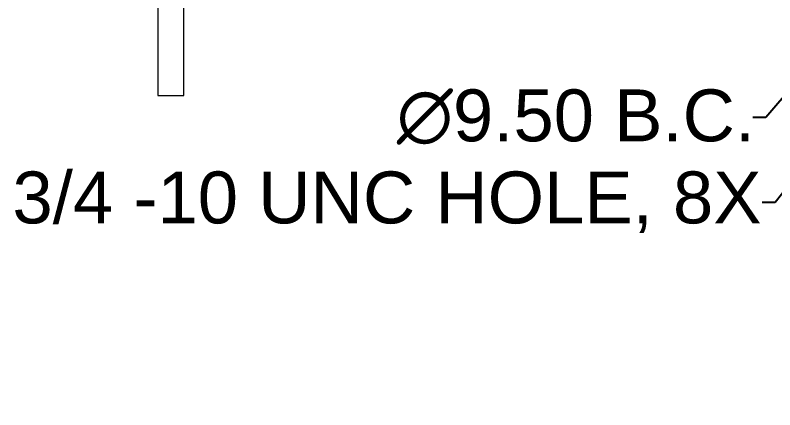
# Model space of a CAD drawing. Header units: inches. Extents: x -48 to 250, y -21 to 207.
# Drawn here: x 7.71 to 36.99, y 78.03 to 93.23 of the extents above; entities that cross this region are included whole.
import ezdxf

# ---------------------------------------------------------------- set-up
doc = ezdxf.new("R2010")
doc.units = ezdxf.units.IN
doc.header["$MEASUREMENT"] = 0
doc.layers.get('Defpoints').update_dxf_attribs({"lineweight": 5})
doc.layers.add('TEXT', color=104, linetype='Continuous', lineweight=5)
doc.styles.get("Standard").update_dxf_attribs({"font": 'arial.ttf'})
doc.dimstyles.new('STANDARD 2 PLCS$3', dxfattribs={"dimtxt": 1, "dimasz": 0.5, "dimexe": 0.18, "dimexo": 0.0625, "dimgap": 0.09, "dimtad": 0, "dimtih": 1, "dimtoh": 1, "dimzin": 4, "dimdsep": 46, "dimtxsty": 'Standard', "dimcen": 0.09, "dimaunit": 1, "dimadec": 0, "dimazin": 1, "dimtfac": 1, "dimtofl": 0, "dimtmove": 1, "dimatfit": 3, "dimfxl": 1, "dimtolj": 1, "dimtzin": 4, "dimarcsym": 0})

# ---------------------------------------------------------------- blocks, each defined once
blk = doc.blocks.new('*D67')
at = {"layer": 'Defpoints', "color": 0, "linetype": 'Continuous', "ltscale": 3, "transparency": 16777216}
for p in [(54.1, 109.748), (47.931, 102.523)]:
    blk.add_point(p, dxfattribs=at)
at = {"layer": 'TEXT', "color": 0, "linetype": 'Continuous', "lineweight": -2, "ltscale": 3, "transparency": 16777216}
for p, q in [((50.926, 106.135), (51.106, 106.135)), ((51.016, 106.045), (51.016, 106.225)), ((36.646, 89.304), (47.607, 102.142)), ((36.146, 89.304), (36.646, 89.304))]:
    blk.add_line(p, q, dxfattribs=at)
at = {"layer": 'TEXT', "color": 0, "linetype": 'Continuous', "ltscale": 3, "transparency": 16777216}
blk.add_solid([(47.543, 102.197), (47.67, 102.088), (47.931, 102.523)], dxfattribs=at)
at = {"layer": 'TEXT', "color": 0, "linetype": 'Continuous', "lineweight": 5, "ltscale": 3, "transparency": 16777216, "insert": (29.324, 89.304), "char_height": 2, "attachment_point": 5}
blk.add_mtext('\\A1;∅9.50 B.C.', dxfattribs=at)
blk = doc.blocks.new('*D68')
at = {"layer": 'Defpoints', "color": 0, "linetype": 'Continuous', "ltscale": 3, "transparency": 16777216}
for p in [(49.428, 102.043), (48.968, 101.45)]:
    blk.add_point(p, dxfattribs=at)
at = {"layer": 'TEXT', "color": 0, "linetype": 'Continuous', "lineweight": -2, "ltscale": 3, "transparency": 16777216}
for p, q in [((49.108, 101.747), (49.288, 101.747)), ((49.198, 101.657), (49.198, 101.837)), ((37.005, 86.022), (48.662, 101.055)), ((36.505, 86.022), (37.005, 86.022))]:
    blk.add_line(p, q, dxfattribs=at)
at = {"layer": 'TEXT', "color": 0, "linetype": 'Continuous', "ltscale": 3, "transparency": 16777216}
blk.add_solid([(48.596, 101.106), (48.728, 101.004), (48.968, 101.45)], dxfattribs=at)
at = {"layer": 'TEXT', "color": 0, "linetype": 'Continuous', "lineweight": 5, "ltscale": 3, "transparency": 16777216, "insert": (22.041, 86.022), "char_height": 2, "attachment_point": 5}
blk.add_mtext('\\A1;3/4 -10 UNC HOLE, 8X', dxfattribs=at)

msp = doc.modelspace()

# ---------------------------------------------------------------- linework, layer by layer
at = {"color": 7, "lineweight": 5, "ltscale": 3}
msp.add_lwpolyline([(13.206, 93.635), (13.206, 90.135), (14.206, 90.135), (14.206, 93.635)], dxfattribs=at)

# ---------------------------------------------------------------- dimensions: what is measured, and where the dimension line sits
at = {"layer": 'TEXT', "color": 7, "linetype": 'Continuous', "lineweight": 5, "ltscale": 3}
for p1, p2, text, picture, middle in [((54.1, 109.748), (47.931, 102.523), '<> B.C.', '*D67', (36.646, 89.304)), ((49.428, 102.043), (48.968, 101.45), '3/4 -10 UNC HOLE, 8X', '*D68', (37.005, 86.022))]:
    dim = msp.add_diameter_dim_2p(p1=p1, p2=p2, text=text, dimstyle='STANDARD 2 PLCS$3', override={"dimtxt": 2}, dxfattribs=at)
    dim.commit()
    dim.dimension.update_dxf_attribs({"geometry": picture, "text_midpoint": middle, "dimtype": 163})

doc.saveas('drawing.dxf')
